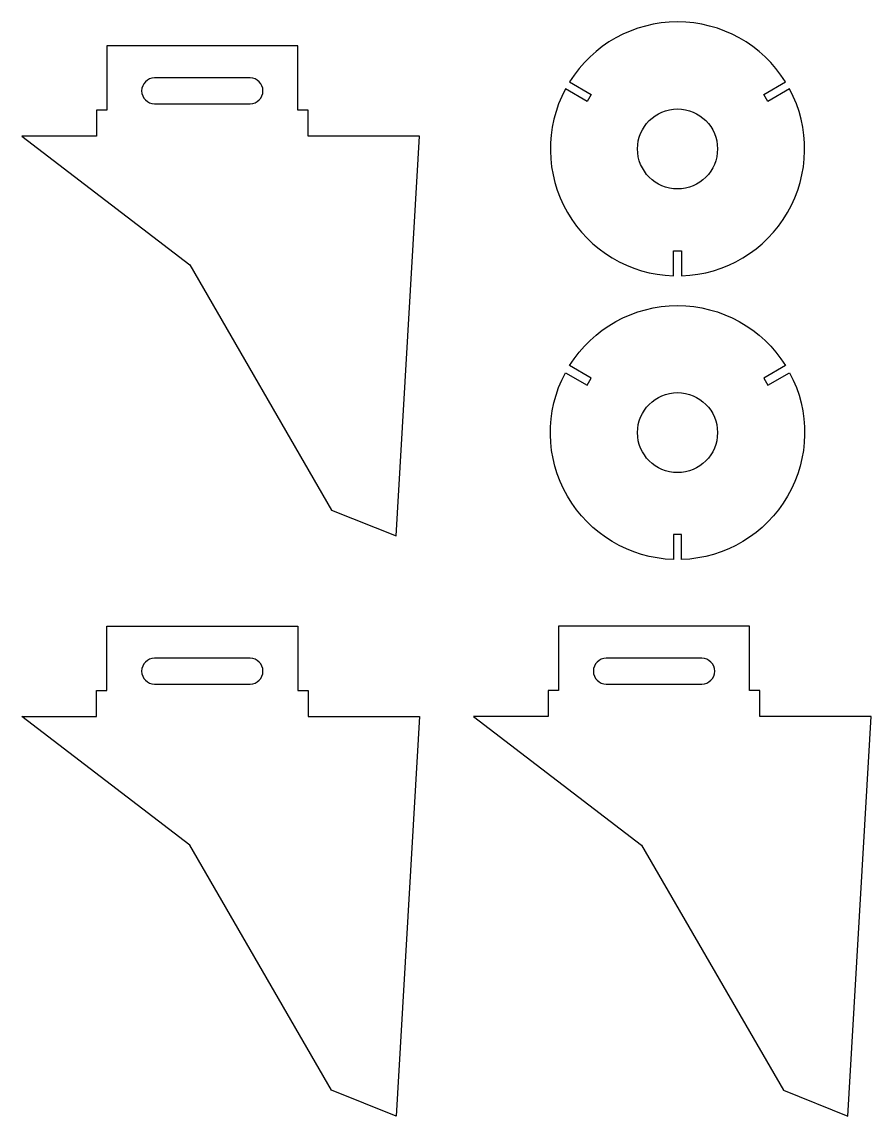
# Model space of a CAD drawing. Header units: millimetres. Extents: x -154 to 175, y -155 to 269.
import ezdxf

# ---------------------------------------------------------------- set-up
doc = ezdxf.new("R2010")
doc.units = ezdxf.units.MM
doc.layers.get('0').update_dxf_attribs({"linetype": 'CONTINUOUS'})

msp = doc.modelspace()

# ---------------------------------------------------------------- linework, layer by layer
for points in [[(56.57, 243.23, 0.555888), (98.4, 170.78), (98.4, 180.5), (101.6, 180.5), (101.6, 170.78, 0.555888), (143.43, 243.23), (135.01, 238.36), (133.41, 241.14), (141.83, 246, 0.555888), (58.17, 246), (66.59, 241.14), (64.99, 238.36)], [(-102.6, 247.5, 1), (-102.6, 237.5), (-65.6, 237.5, 1), (-65.6, 247.5)], [(64.99, 128.36), (66.59, 131.14), (58.17, 136, -0.555888), (141.83, 136), (133.41, 131.14), (135.01, 128.36), (143.43, 133.23, -0.555888), (101.6, 60.78), (101.6, 70.5), (98.4, 70.5), (98.4, 60.78, -0.555888), (56.57, 133.23)], [(-102.6, 12.5), (-65.6, 12.5, 1), (-65.6, 22.5), (-102.6, 22.5, 1)], [(72.4, 22.5, 1), (72.4, 12.5), (109.4, 12.5, 1), (109.4, 22.5)]]:
    msp.add_lwpolyline(points, format="xyb", close=True)
for points in [[(-47.1, 235), (-47.1, 260), (-121.1, 260), (-121.1, 235), (-125.1, 235), (-125.1, 225), (-154, 225), (-89, 175), (-34, 80), (-9, 70), (0, 225), (-43.1, 225), (-43.1, 235)], [(-9, -155), (-34, -145), (-89, -50), (-154, 0), (-125.1, 0), (-125.1, 10), (-121.1, 10), (-121.1, 35), (-47.1, 35), (-47.1, 10), (-43.1, 10), (-43.1, 0), (0, 0)], [(127.9, 10), (127.9, 35), (53.9, 35), (53.9, 10), (49.9, 10), (49.9, 0), (21, 0), (86, -50), (141, -145), (166, -155), (175, 0), (131.9, 0), (131.9, 10)]]:
    msp.add_lwpolyline(points, close=True)
for centre in [(100, 220), (100, 110)]:
    msp.add_circle(centre, 15.5)

doc.saveas('drawing.dxf')
